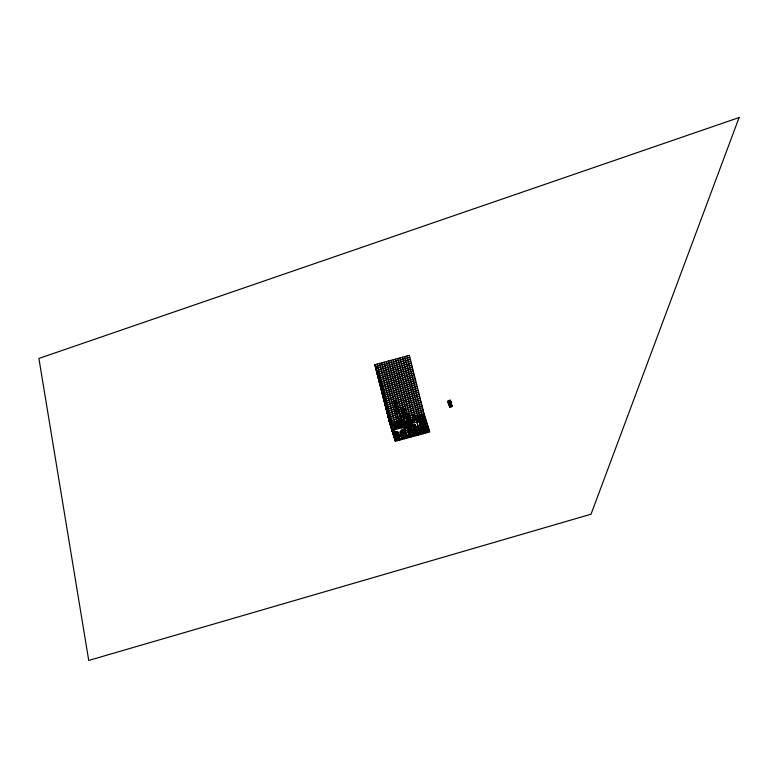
<?xml version="1.0" encoding="UTF-8"?>
<svg xmlns="http://www.w3.org/2000/svg" width="778" height="778" viewBox="0 0 778 778"><rect width="100%" height="100%" fill="white"/><g stroke="black" fill="none" stroke-linecap="round" stroke-linejoin="round"><path stroke-width="1.17" d="M394.767 404.21L395.224 401.351L397.052 403.597L394.767 404.21L394.378 402.994L395.224 401.351L397.052 403.597M401.078 421.832C398.754 426.004 405.445 433.385 399.824 420.791L400.67 419.148L402.498 421.384L400.213 422.007L400.67 419.148L402.119 420.169L404.472 429.155L402.177 429.777A2.373 2.003 -17.4 0 0 400.378 432.335M420.567 434.435L416.92 422.007L417.387 419.148L418.827 420.169L420.198 425.274M403.101 411.368L403.004 410.045L403.481 411.29M402.615 409.111L402.625 409.743M395.632 404.035C398.453 422.007 392.929 401.779 397.198 405.63M374.889 364.688L409.277 355.4L424.02 413.663L429.738 431.955L395.35 441.243L389.632 422.95L374.889 364.688L380.607 382.98L395.35 441.243M409.773 357.335L375.385 366.623L381.103 384.916M410.259 359.28L375.871 368.568L382.086 388.806M376.367 370.513L410.755 361.225M411.241 363.17L376.853 372.458L382.572 390.741M411.737 365.106L377.349 374.393L383.068 392.686M412.223 367.051L377.836 376.338L384.05 396.576M378.332 378.283L412.719 368.996M413.206 370.931L378.818 380.218L384.546 398.511M413.702 372.876L379.314 382.163L385.528 402.401M379.81 384.108L414.188 374.821M414.684 376.766L380.296 386.044L386.014 404.336M415.18 378.701L380.792 387.989L386.997 408.226M381.278 389.934L415.666 380.646M416.162 382.591L381.774 391.879L387.493 410.171M416.648 384.526L382.261 393.814L388.475 414.052M382.757 395.759L417.144 386.471M417.63 388.416L383.243 397.704L388.961 415.997M418.126 390.352L383.739 399.639L389.943 419.877M384.225 401.584L418.613 392.297M419.109 394.242L384.721 403.529L390.439 421.822M419.595 396.187L385.207 405.474L391.422 425.702M385.703 407.409L394.903 404.91L395.594 406.058M420.091 398.122L397.169 404.317L398.54 410.463L398.258 408.576M420.577 400.067L386.189 409.354L391.918 427.647M421.073 402.012L386.685 411.299L392.9 431.527M398.531 409.423L396.235 410.055L395.856 408.82M396.284 410.191L398.579 409.568M396.333 410.405L398.628 409.782M396.381 410.541L398.676 409.918M387.181 413.235L400.933 409.52M403.228 408.907L421.559 403.947M396.479 410.891L398.774 410.269M396.527 411.105L398.822 410.492M396.576 411.241L398.861 410.628M396.624 411.455L398.92 410.842M404.083 409.442L401.798 410.064L401.419 408.849L402.255 407.205L404.083 409.442L402.255 407.205L401.798 410.064L405.124 422.94M396.673 411.591L398.958 410.979M396.722 411.815L399.017 411.192M400.33 425.352L396.731 411.98L399.056 411.329M396.731 412L399.026 411.377M396.819 412.165L399.114 411.543M396.868 412.301L399.153 411.679M396.916 412.515L399.211 411.893M401.419 411.465L387.668 415.18L393.386 433.472M403.714 410.842L422.055 405.892M397.013 412.865L399.309 412.243M397.062 413.001L399.347 412.379M397.111 413.215L399.406 412.593M399.513 413.303L397.218 413.925L399.571 422.911L391.149 425.206L391.995 423.563L393.824 425.809L391.995 423.563L391.529 426.422L399.95 424.127M448.021 400.787C454.537 400.048 444.471 399.163 449.207 405.037L451.503 404.424L451.308 403.811L449.023 404.434M397.334 414.645L388.164 417.125L393.882 435.417M401.915 413.41L399.396 414.081L399.96 416.094M404.21 412.787L422.551 407.837M399.795 414.48L399.911 415.899M448.245 401.574L450.53 400.952M448.459 402.362L450.754 401.74M400.116 415.967L423.038 409.782M448.682 403.15L450.968 402.537M448.896 403.947L451.191 403.325M448.994 404.249L451.289 403.626L451.094 403.023L448.799 403.636L449.772 407.108L452.057 406.486L451.94 405.999L451.746 405.387L449.46 406.009L449.645 406.622L451.94 405.999M398.637 418.078L400.923 417.455A2.373 1.274 -14.2 0 1 403.597 418.058L404.171 417.903M389.146 421.005L398.317 418.535M408.343 415.822L423.533 411.718M449.11 404.735L451.405 404.113M405.464 417.173L407.75 416.551M449.334 405.523L451.629 404.91M405.746 417.475L406.466 417.29L406.972 418.992L414.625 422.629L414.12 420.927L406.466 417.29M407.866 417.271L410.152 416.658L409.724 415.219M449.548 406.311L451.843 405.698M389.632 422.95L398.803 420.47L401.088 427.793M413.565 416.483L424.02 413.663M452.057 406.486L449.772 407.108M408.732 428.367L406.272 418.661L406.845 418.506M407.74 416.862L408.246 418.496L412.826 417.251L413.322 419.196A4.756 2.548 -14.2 0 1 413.157 420.46M404.949 419.77L404.093 420.003A2.373 1.274 -14.2 0 0 401.419 419.4L399.124 420.023L398.628 418.457L398.851 419.527M404.91 424.107L403.928 420.227L399.347 421.462L397.821 416.59L388.65 419.07L394.864 439.298M390.011 424.166L399.182 421.695M424.399 414.878L412.943 417.981L397.811 358.493M412.748 419.352L424.788 416.104M407.079 419.712L407.458 420.937L410.94 422.59M400.66 422.639C399.124 423.981 403.558 423.242 402.673 422.298M412.719 420.499L416.152 419.575L416.92 422.007M425.167 417.319L413.702 420.412L412.817 417.572M395.739 426.587L411.795 422.26L413.06 426.315M418.671 420.402L425.547 418.545M393.833 428.425L405.299 425.333L404.152 421.676M412.175 423.475L407.584 424.71L407.205 423.495M419.05 421.618L425.926 419.76M392.131 429.086L392.851 428.902M394.281 428.513L403.597 425.994A2.373 1.274 -14.2 0 0 405.503 424.156L407.798 423.533L408.294 425.478A4.756 2.548 -14.2 0 1 404.472 429.155L404.21 428.318M407.283 425.751L408.294 425.478L407.341 422.435M392.452 430.127L394.747 429.505M403.918 427.034L402.323 422.386M426.305 420.976L419.43 422.833L402.401 357.258M392.511 430.312L403.976 427.219A4.756 2.548 -14.2 0 0 407.798 423.533L405.892 417.436A4.756 2.548 -14.2 0 0 405.027 416.463M408.236 426.081L408.946 428.688M410.91 427.025L411.786 430.195A4.756 2.548 -14.2 0 0 415.608 426.509L415.121 424.574L412.826 425.187A2.373 1.274 -14.2 0 1 410.91 427.025L411.406 428.97L409.189 429.66M392.627 431.031L393.337 430.837M408.003 427.248L412.933 425.916M426.694 422.201L419.809 424.059L422.862 433.813M405.202 428.182L407.497 427.56M392.462 431.907L394.747 431.294M392.501 432.043L394.796 431.43L394.981 432.082M392.55 432.237L394.845 431.625L397.646 440.62M407.633 428.153L407.215 426.723M392.589 432.374L395.302 431.634A2.373 2.003 -17.4 0 1 398.083 432.957L399.697 439.337M391.811 429.544L392.637 432.51L394.923 431.887M417.844 425.712L420.139 425.089L418.827 420.169L416.541 420.791L417.387 419.148L419.216 421.394L412.33 423.251L411.951 422.026M392.637 432.568L397.266 431.469L399.941 439.998M407.73 428.542L408.119 430.098M411.027 427.754L408.547 428.279L408.129 425.702M414.46 426.821L427.073 423.417M408.995 428.882L409.403 431.469L407.302 422.503M393.016 433.725L395.36 433.307M397.646 432.685L393.065 433.92L377.943 374.442M399.941 432.062L406.816 430.205M427.453 424.632L413.702 428.347L415.987 435.67M409.286 430.039L409.636 431.401M408.275 430.681L408.431 432.296M398.764 433.521L398.19 433.677L398.569 434.902L400.865 434.28M400.339 433.103L401.448 436.623M393.444 435.145L398.035 433.91M404.91 432.053L400.32 433.288L401.001 434.873M427.832 425.858L409.539 431.012M408.421 431.265L407.312 427.112M400.787 434.212L405.289 433.268M393.824 436.361L398.414 435.126M407.584 432.646L428.211 427.073M398.793 436.341L394.213 437.586L378.701 376.883M400.952 435.826L405.669 434.484M410.259 433.249L428.6 428.299M408.761 433.774L408.1 430.215M394.592 438.802L399.172 437.567M401.526 437.129L428.979 429.514M408.713 433.579L409.461 435.33L407.166 435.952L406.787 434.727M429.359 430.73L394.971 440.017L379.849 380.539M401.944 438.568L400.271 432.208M403.753 412.068L403.597 413.312L403.772 412.116M404.239 414.013L404.083 415.452M404.735 415.958L404.579 417.202L404.755 416.006M417.018 422.571L417.348 423.767M406.272 418.661L406.165 417.942M403.986 419.284L401.419 408.849L403.704 408.226L407.419 422.318M405.62 424.876L405.727 425.605M427.443 432.578L421.725 414.285L406.982 356.013M425.158 433.19L419.439 414.898L404.696 356.635M414.8 415.919L416.376 421.015M414.489 415.773L414.927 417.212M414.178 415.627L414.616 417.066M413.867 415.481L414.246 416.697M413.925 415.695L414.304 416.92M413.556 415.335L413.993 416.775M413.254 415.189L413.682 416.619M412.943 415.044L413.381 416.473M412.632 414.898L413.069 416.327M412.321 414.742L412.758 416.181M412.068 414.82L412.826 417.251A4.756 2.548 -14.2 0 1 411.027 420.091M415.228 425.294L418.282 435.048M413.429 420.597L413.808 421.812M413.546 421.083L413.925 422.298M412.729 420.266L413.235 421.968M412.039 419.935L412.418 421.151M412.155 420.421L412.534 421.637M411.338 419.605L411.844 421.306M409.413 415.073L409.85 416.512M410.638 419.274L411.027 420.49M409.102 414.927L409.481 416.142M410.765 419.76L411.144 420.976M409.16 415.141L409.539 416.356M408.79 414.781L409.228 416.211M409.948 418.943L410.453 420.645M408.479 414.635L408.917 416.065M410.434 420.879L410.823 422.104M408.178 414.48L408.606 415.919M409.247 418.613L409.627 419.828M407.866 414.334L408.304 415.773M409.374 419.099L409.753 420.315M409.86 421.034L410.249 422.26M407.555 414.188L407.993 415.627M407.244 414.042L407.682 415.481M408.557 418.282L409.063 419.984M406.991 414.11L408.518 418.992M407.857 417.951L408.236 419.167M409.238 422.036L413.692 436.283M407.983 418.438L408.362 419.653M408.469 420.373L408.849 421.598M407.166 417.621L407.662 419.323M408.158 421.268L407.653 419.556L407.779 420.042M404.686 412.107L405.075 413.332L402.78 413.954L402.401 412.729M406.593 417.767L406.972 418.992M405.182 414.052L405.562 415.277L403.267 415.89L402.887 414.674M406.505 419.76C408.683 424.175 405.746 420.801 407.341 420.451L407.458 420.937M411.397 436.905L407.973 425.936L412.554 424.691L411.815 421.783M406.534 421.413L406.719 422.123M407.507 425.226L407.273 424.331L407.458 425.031M406.991 426.782L407.75 429.573M408.839 433.132L409.17 435.213M404.716 421.005L404.482 420.101L405.756 425.128M408.265 431.829L408.683 433.268M404.735 421.073L405.406 423.718M405.756 425.333L403.597 418.058L405.494 425.547M402.411 415.355L403.169 417.786M403.422 418.603L403.928 420.227M403.393 419.235L403.899 420.859M408.343 435.087L409.111 437.528M398.151 408.197L401.419 419.4L401.205 418.72M403.597 425.994L403.976 427.219M398.842 410.91L400.495 416.658M398.317 409.802L398.637 410.852M398.618 410.969L399.221 413.186M399.581 413.818L400.242 416.23M401.254 419.624L401.545 420.538L401.069 418.895M399.007 412.525L399.377 413.77M402.625 424.73L403.004 425.955M406.816 438.14L404.142 429.612L401.856 430.224L404.521 438.763M400.213 422.007L399.824 420.791L402.119 420.169L403.84 426.966M398.803 428.406L381.765 362.83M401.088 435.729L402.226 439.385M401.341 437.382L401.759 438.821M396.128 427.812L379.479 363.443M392.686 424.769L377.184 364.065M419.42 422.318L419.643 423.154M394.038 426.733L394.261 427.569M391.723 427.287L391.966 428.182M405.348 424.38L404.472 421.219L405.717 425.838M450.316 400.164L451.969 406.184M416.152 419.575L416.784 421.764M400.106 357.87L414.849 416.142M413.069 426.159L412.214 422.765L411.513 422.435M395.525 359.115L409.773 415.433M409.004 420.927L409.5 422.872A4.756 2.548 -14.2 0 0 411.513 422.036M408.246 418.496L407.332 415.442M393.23 359.728L407.234 415.082M405.892 417.436L406.135 418.408M406.486 421.219L406.67 421.929M390.935 360.35L402.732 406.962M404.259 414.061L404.541 415.326M407.39 427.453L409.461 435.33M403.412 418.759L403.908 420.704M388.65 360.973L402.897 417.29M405.105 428.075L407.166 435.952M386.355 361.585L400.213 416.074M398.686 411.047L399.328 413.575M396.877 404.589L397.859 408.479M384.06 362.208L398.803 420.47M400.777 434.931L401.516 437.849M399.318 438.121L397.704 431.741A2.373 2.003 -17.4 0 0 397.577 431.391M393.444 424.584L394.806 429.689M377.174 372.001L392.306 431.489M376.037 368.344L391.538 429.048M375.268 365.903L390.4 425.391M408.022 424.983L407.779 423.922M415.121 424.574A4.756 2.548 -14.2 0 1 411.299 428.25M412.019 428.756A2.373 1.274 -14.2 0 1 411.406 428.97M400.544 416.24A4.756 2.548 -14.2 0 1 404.015 416.074M410.531 417.874A2.373 1.274 -14.2 0 1 408.829 419.653M395.457 405.853A1.216 0.7 -77.3 0 1 395.808 404.861M396.401 404.706A1.216 0.739 46.1 0 1 397.208 405.387M400.913 423.65A1.216 0.7 -77.3 0 1 401.263 422.658M401.847 422.493A1.216 0.739 46.1 0 1 402.654 423.183M739.1 117.556L591.027 514.209L88.731 660.444L38.9 358.454L739.1 117.556M404.2 410.171L401.905 410.784L402.284 412.009L404.579 411.387L404.2 410.171M450.443 400.651L448.147 401.263L448.342 401.876L450.627 401.254L450.443 400.651M450.656 401.438L448.361 402.061L448.556 402.664L450.851 402.051L450.656 401.438M450.88 402.226L448.585 402.848L448.77 403.461L451.065 402.839L450.88 402.226M405.669 415.997L403.383 416.619L403.763 417.835L406.058 417.212L405.669 415.997M451.532 404.599L449.237 405.221L449.431 405.834L451.717 405.212L451.532 404.599"/></g></svg>
